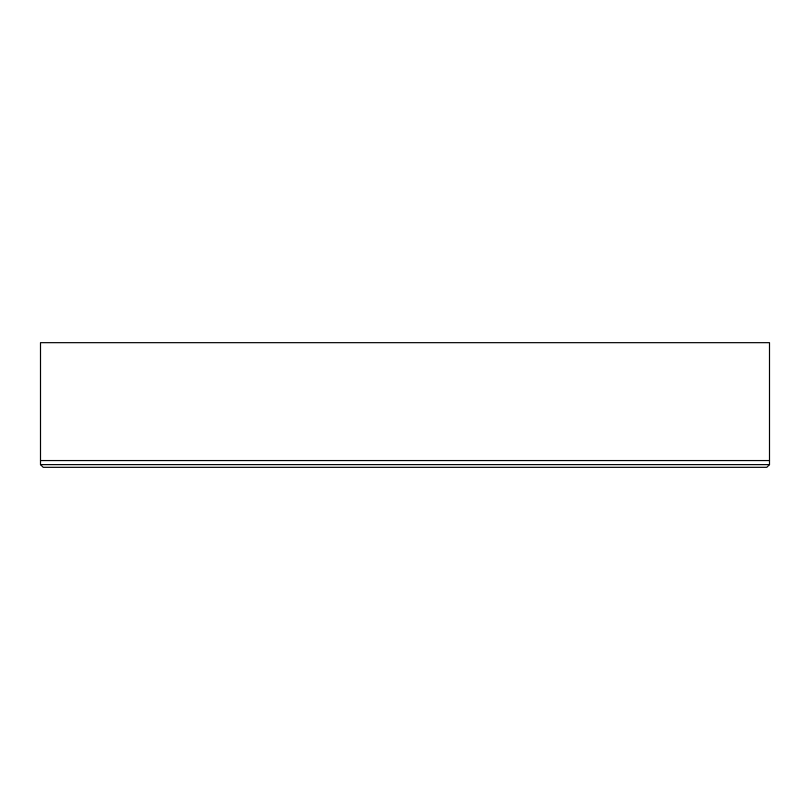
<?xml version="1.0" encoding="UTF-8"?>
<svg xmlns="http://www.w3.org/2000/svg" width="810" height="810" viewBox="0 0 810 810"><rect width="100%" height="100%" fill="white"/><g stroke="black" fill="none" stroke-linecap="round" stroke-linejoin="round"><path stroke-width="1.21" d="M769.5 464.616L766.787 467.329L43.213 467.329L40.5 464.616L40.5 342.671L769.5 342.671L769.5 464.616L40.5 464.616M40.5 460.556L769.5 460.556"/></g></svg>
